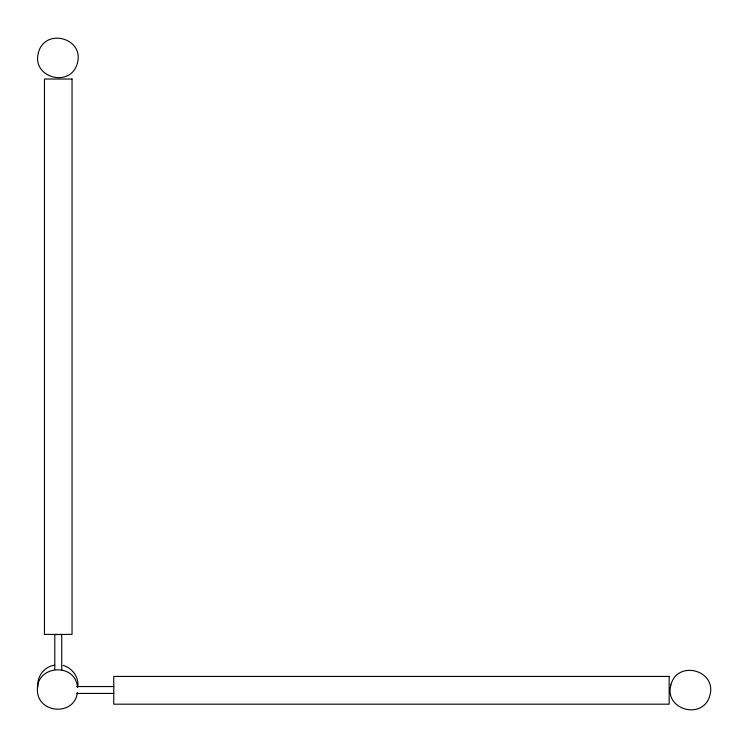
<?xml version="1.0" encoding="UTF-8"?>
<svg xmlns="http://www.w3.org/2000/svg" width="748" height="748" viewBox="0 0 748 748"><rect width="100%" height="100%" fill="white"/><g stroke="black" fill="none" stroke-linecap="round" stroke-linejoin="round"><path stroke-width="1.12" d="M77.792 686.963C79.204 677.417 72.294 667.908 63.103 665.43M77.381 692.62C74.407 716.621 36.886 713.639 37.4 689.497C36.923 664.71 75.698 662.644 77.521 687.412M54.735 665.159C44.525 666.318 36.437 676.79 37.952 686.963M76.754 686.542L113.78 686.542M76.754 693.433L113.78 693.433M61.738 670.423L61.738 634.547L54.791 634.547L54.791 669.264M38.391 52.697C31.369 77.914 70.873 88.423 77.409 63.122C84.421 37.905 44.917 27.405 38.391 52.697M670.891 684.878C663.878 710.095 703.382 720.595 709.908 695.303C716.93 670.086 677.426 659.577 670.891 684.878M72.042 79.026L44.459 79.026L44.459 634.416L72.042 634.416L72.042 79.026M669.151 676.435L113.761 676.435L113.761 704.177L669.151 704.177L669.151 676.435"/></g></svg>
